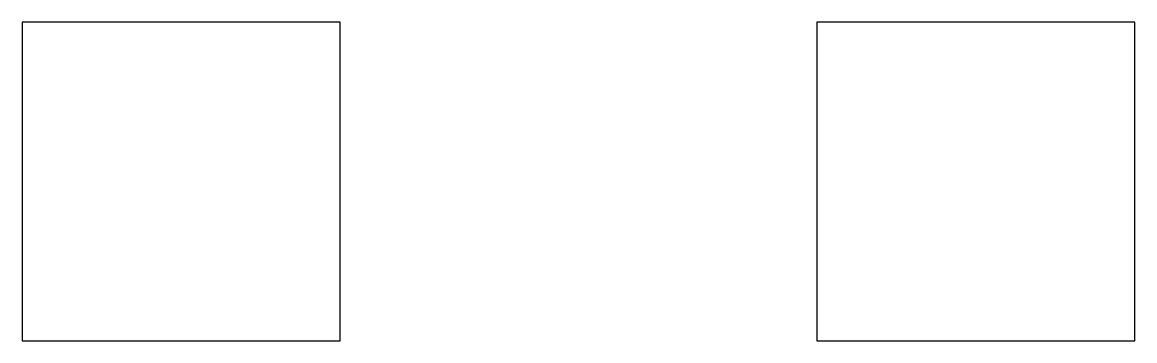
# Model space of a CAD drawing. Header units: metres. Extents: x 0 to 14, y 0 to 4.
import ezdxf

# ---------------------------------------------------------------- set-up
doc = ezdxf.new("R2010")
doc.units = ezdxf.units.M

msp = doc.modelspace()

# ---------------------------------------------------------------- linework, layer by layer
at = {"color": 1}
for points in [[(0, 0), (4, 0), (4, 4), (0, 4)], [(10, 0), (14, 0), (14, 4), (10, 4)]]:
    msp.add_lwpolyline(points, close=True, dxfattribs=at)

doc.saveas('drawing.dxf')
